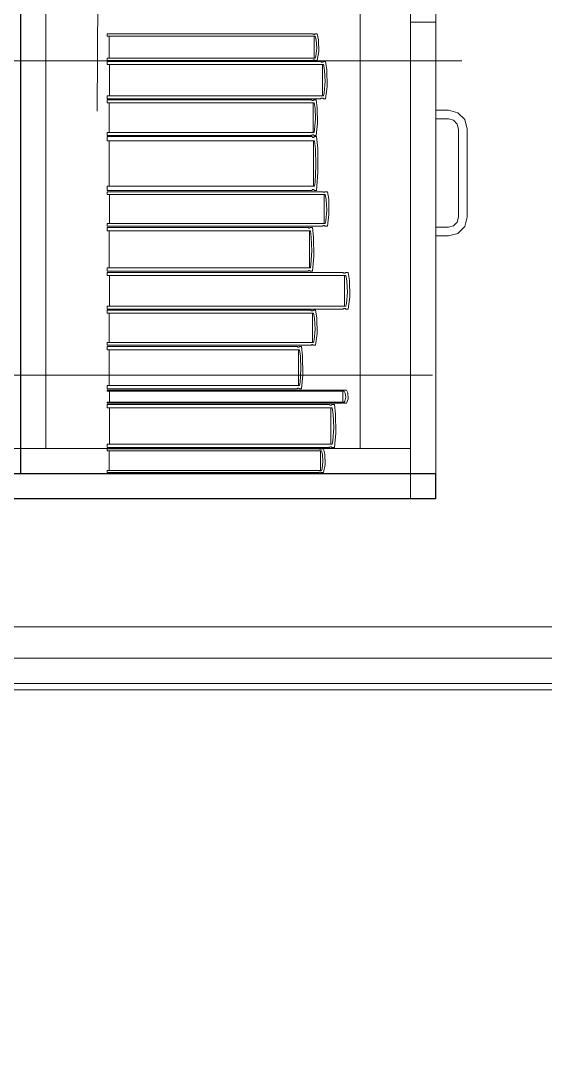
# Model space of a CAD drawing. Header units: inches. Extents: x -19 to 5698, y -728 to 92.
# Drawn here: x 105.718 to 106.135, y 29.403 to 30.232 of the extents above; entities that cross this region are included whole.
import ezdxf

# ---------------------------------------------------------------- set-up
doc = ezdxf.new("R2010")
doc.units = ezdxf.units.IN
doc.header["$MEASUREMENT"] = 0
doc.set_wipeout_variables(frame=1)
for name, pattern in [('HIDDEN', [0.375, 0.25, -0.125]), ('Hidden Line', [0.195611, 0.141111, -0.0545]), ('Punto & Raya', [0.65, 0.5, -0.075, 0, -0.075]), ('RAYITAS', [0.375, 0.25, -0.125]), ('Wipeout_Contour', [1, 0, -1])]:
    doc.linetypes.add(name, pattern=pattern)
for name, color, linetype, lineweight in [('00 conduct tomacorr', 120, 'HIDDEN', 30), ('T-TECHO-E', 150, 'Continuous', 20), ('TOMACORRIENTE', 22, 'RAYITAS', 9)]:
    doc.layers.add(name, color=color, linetype=linetype, lineweight=lineweight)
for name, color, linetype in [('02 _ ARQ _ ALB _ Ejes Generales', 251, 'Continuous'), ('02 _ ARQ _ ZON _ Espacio.3D', 7, 'Continuous'), ('08 _ STR _ EXT _ 09 Vigas', 251, 'Continuous'), ('Acabado - Muros', 7, 'Continuous'), ('Interior - Mobiliario', 7, 'Continuous')]:
    doc.layers.add(name, color=color, linetype=linetype)

# ---------------------------------------------------------------- blocks, each defined once
blk = doc.blocks.new('a')
at = {"layer": 'TOMACORRIENTE', "ltscale": 0.05}
h = blk.add_hatch(color=4, dxfattribs=at)
edge = h.paths.add_edge_path()
edge.add_arc((0, 0.0752), 0.02106, 0, 360)
at = {"layer": 'TOMACORRIENTE', "color": 4}
for p, q in [((-0.14553, 0.09625), (-0.0515, 0.09625)), ((-0.09851, 0.09625), (-0.09851, -0.09657)), ((0, 0.09625), (0, -0.09625)), ((0.06232, -0.09625), (0.06232, 0.09625))]:
    blk.add_line(p, q, dxfattribs=at)
blk.add_circle((0, 0.0752), 0.02106, dxfattribs=at)
blk = doc.blocks.new('CABLE 3FACE')
at = {"layer": 'T-TECHO-E', "rotation": 59.94170052614085}
blk.add_blockref('a', (0, 0), dxfattribs=at)

msp = doc.modelspace()

# ---------------------------------------------------------------- linework, layer by layer
at = {"layer": '02 _ ARQ _ ALB _ Ejes Generales', "color": 251, "linetype": 'Punto & Raya', "lineweight": 13, "true_color": 0x636466}
msp.add_line((98.34541, 29.95), (147.06999, 29.95), dxfattribs=at)
at = {"layer": '02 _ ARQ _ ZON _ Espacio.3D', "color": 254, "linetype": 'Continuous', "lineweight": 0, "flags": 128}
msp.add_lwpolyline([(109.06989, 39), (108.56989, 39), (108.56979, 39.75001), (103.77005, 39.75001), (103.77007, 39.4), (102.06999, 39.4), (102.07, 37.69997), (101.71999, 37.7005), (101.71999, 33.74998), (100.81998, 33.74998), (100.81998, 29.74999), (101.56999, 29.74999), (101.56999, 30.69998), (102.06999, 30.69998), (102.06999, 30.19998), (102.56999, 30.19998), (102.56999, 29.69998), (108.57, 29.7), (108.56999, 31.00019), (112.57002, 31.00007)], dxfattribs=at)
msp.add_lwpolyline([(100.82011, 17.4), (112.51999, 17.4), (112.52001, 29.69991), (100.81999, 29.7), (100.81999, 27.96534), (102.07, 27.96534), (102.07, 27.79017), (100.81999, 27.79017)], close=True, dxfattribs=at)
at = {"layer": '08 _ STR _ EXT _ 09 Vigas', "color": 251, "linetype": 'Hidden Line', "lineweight": 13, "true_color": 0x636466}
msp.add_line((102.06999, 30.2), (108.57, 30.2), dxfattribs=at)
at = {"layer": 'Interior - Mobiliario', "color": 175, "linetype": 'Continuous', "lineweight": 13}
for p, q in [((105.71804, 29.87165), (105.71804, 31.33165)), ((105.71804, 31.33165), (105.71804, 29.87165)), ((106.02804, 31.33165), (106.02804, 29.87165)), ((105.73804, 31.31165), (105.73804, 29.89165)), ((105.98804, 29.89165), (105.98804, 31.31165)), ((106.02804, 31.31165), (106.02804, 29.89165)), ((106.04804, 30.23065), (106.02804, 30.23065)), ((105.7867, 30.21959), (105.7867, 30.22127)), ((105.7867, 30.22127), (105.95016, 30.22127)), ((105.95016, 30.22127), (105.9503, 30.22116)), ((105.9503, 30.22116), (105.95051, 30.22104)), ((105.95051, 30.22104), (105.95074, 30.22096)), ((105.95074, 30.22096), (105.95099, 30.22092)), ((105.95099, 30.22092), (105.95123, 30.22093)), ((105.95123, 30.22093), (105.95148, 30.22098)), ((105.95148, 30.22098), (105.95171, 30.22106)), ((105.95171, 30.22106), (105.95192, 30.22119)), ((105.95192, 30.22119), (105.95201, 30.22127)), ((105.95201, 30.22127), (105.95383, 30.22127)), ((105.95383, 30.22127), (105.95474, 30.21666)), ((105.95216, 30.21959), (105.7867, 30.21959)), ((105.78837, 30.20191), (105.78837, 30.21959)), ((105.95132, 30.21959), (105.95132, 30.20191)), ((105.95292, 30.21644), (105.95216, 30.21959)), ((105.95335, 30.20996), (105.95292, 30.21644)), ((105.95474, 30.21666), (105.95495, 30.20725)), ((105.95265, 30.20351), (105.95335, 30.20996)), ((105.95495, 30.20725), (105.95383, 30.20023)), ((105.7867, 30.20023), (105.7867, 30.20191)), ((105.7867, 30.20191), (105.95216, 30.20191)), ((105.95016, 30.20023), (105.7867, 30.20023)), ((105.7867, 30.19688), (105.7867, 30.19923)), ((105.7867, 30.19923), (105.95664, 30.19923)), ((105.95871, 30.19688), (105.7867, 30.19688)), ((105.78843, 30.17214), (105.78843, 30.19688)), ((105.95025, 30.20031), (105.95016, 30.20023)), ((105.95046, 30.20044), (105.95025, 30.20031)), ((105.95069, 30.20053), (105.95046, 30.20044)), ((105.95093, 30.20058), (105.95069, 30.20053)), ((105.95118, 30.20058), (105.95093, 30.20058)), ((105.95142, 30.20054), (105.95118, 30.20058)), ((105.95166, 30.20046), (105.95142, 30.20054)), ((105.95187, 30.20034), (105.95166, 30.20046)), ((105.95201, 30.20023), (105.95187, 30.20034)), ((105.95383, 30.20023), (105.95201, 30.20023)), ((105.95216, 30.20191), (105.95265, 30.20351)), ((105.95664, 30.19923), (105.95678, 30.19907)), ((105.95678, 30.19907), (105.957, 30.19891)), ((105.957, 30.19891), (105.95725, 30.19879)), ((105.95725, 30.19879), (105.9575, 30.19874)), ((105.9575, 30.19874), (105.95776, 30.19875)), ((105.95776, 30.19875), (105.95801, 30.19881)), ((105.95784, 30.19688), (105.95784, 30.17214)), ((105.95801, 30.19881), (105.95825, 30.19894)), ((105.95825, 30.19894), (105.95847, 30.19912)), ((105.95847, 30.19912), (105.95856, 30.19923)), ((105.95856, 30.19923), (105.96045, 30.19923)), ((105.95951, 30.19247), (105.95871, 30.19688)), ((105.96045, 30.19923), (105.9614, 30.19277)), ((105.95995, 30.1834), (105.95951, 30.19247)), ((105.9614, 30.19277), (105.96162, 30.1796)), ((105.95923, 30.17437), (105.95995, 30.1834)), ((105.96162, 30.1796), (105.96045, 30.16978)), ((105.7867, 30.16978), (105.7867, 30.17214)), ((105.7867, 30.17214), (105.95871, 30.17214)), ((105.95871, 30.17214), (105.95923, 30.17437)), ((105.95664, 30.16978), (105.7867, 30.16978)), ((105.7867, 30.16653), (105.7867, 30.16878)), ((105.7867, 30.16878), (105.94924, 30.16878)), ((105.95123, 30.16653), (105.7867, 30.16653)), ((105.78836, 30.14287), (105.78836, 30.16653)), ((105.94924, 30.16878), (105.94938, 30.16863)), ((105.94938, 30.16863), (105.9496, 30.16847)), ((105.9496, 30.16847), (105.94983, 30.16836)), ((105.94983, 30.16836), (105.95007, 30.16831)), ((105.95007, 30.16831), (105.95031, 30.16832)), ((105.95031, 30.16832), (105.95055, 30.16838)), ((105.9504, 30.16653), (105.9504, 30.14287)), ((105.95055, 30.16838), (105.95078, 30.1685)), ((105.95078, 30.1685), (105.95099, 30.16867)), ((105.95099, 30.16867), (105.95109, 30.16878)), ((105.95109, 30.16878), (105.95289, 30.16878)), ((105.95199, 30.16231), (105.95123, 30.16653)), ((105.95289, 30.16878), (105.9538, 30.1626)), ((105.9538, 30.1626), (105.95401, 30.15001)), ((105.95673, 30.1699), (105.95664, 30.16978)), ((105.95695, 30.17007), (105.95673, 30.1699)), ((105.95719, 30.1702), (105.95695, 30.17007)), ((105.95744, 30.17027), (105.95719, 30.1702)), ((105.9577, 30.17027), (105.95744, 30.17027)), ((105.95795, 30.17022), (105.9577, 30.17027)), ((105.95819, 30.17011), (105.95795, 30.17022)), ((105.95842, 30.16994), (105.95819, 30.17011)), ((105.95856, 30.16978), (105.95842, 30.16994)), ((105.96045, 30.16978), (105.95856, 30.16978)), ((105.95242, 30.15364), (105.95199, 30.16231)), ((106.04804, 30.16065), (106.05804, 30.16065)), ((106.04804, 30.15365), (106.04804, 30.16065)), ((106.05804, 30.16065), (106.06554, 30.15864)), ((106.06554, 30.15864), (106.07103, 30.15315)), ((105.95172, 30.14501), (105.95242, 30.15364)), ((105.95401, 30.15001), (105.95289, 30.14062)), ((106.05804, 30.15365), (106.04804, 30.15365)), ((106.06204, 30.15258), (106.05804, 30.15365)), ((106.06497, 30.14965), (106.06204, 30.15258)), ((106.06604, 30.14565), (106.06497, 30.14965)), ((106.07103, 30.15315), (106.07304, 30.14565)), ((105.7867, 30.14062), (105.7867, 30.14287)), ((105.7867, 30.14287), (105.95123, 30.14287)), ((105.94924, 30.14062), (105.7867, 30.14062)), ((105.7867, 30.1362), (105.7867, 30.13962)), ((105.7867, 30.13962), (105.94954, 30.13962)), ((105.94934, 30.14073), (105.94924, 30.14062)), ((105.94955, 30.1409), (105.94934, 30.14073)), ((105.94954, 30.13962), (105.94968, 30.13939)), ((105.94977, 30.14102), (105.94955, 30.1409)), ((105.94968, 30.13939), (105.94989, 30.13914)), ((105.95001, 30.14108), (105.94977, 30.14102)), ((105.94989, 30.13914), (105.95012, 30.13898)), ((105.95026, 30.14109), (105.95001, 30.14108)), ((105.95012, 30.13898), (105.95037, 30.1389)), ((105.9505, 30.14104), (105.95026, 30.14109)), ((105.95037, 30.1389), (105.95061, 30.13891)), ((105.95073, 30.14093), (105.9505, 30.14104)), ((105.95061, 30.13891), (105.95085, 30.13901)), ((105.95095, 30.14077), (105.95073, 30.14093)), ((105.95085, 30.13901), (105.95108, 30.13919)), ((105.95109, 30.14062), (105.95095, 30.14077)), ((105.95108, 30.13919), (105.95129, 30.13945)), ((105.95289, 30.14062), (105.95109, 30.14062)), ((105.95123, 30.14287), (105.95172, 30.14501)), ((105.95129, 30.13945), (105.95138, 30.13962)), ((105.95138, 30.13962), (105.95319, 30.13962)), ((105.95319, 30.13962), (105.95411, 30.13024)), ((106.06604, 30.07565), (106.06604, 30.14565)), ((106.07304, 30.14565), (106.07304, 30.07565)), ((105.95153, 30.1362), (105.7867, 30.1362)), ((105.78836, 30.10029), (105.78836, 30.1362)), ((105.9507, 30.1362), (105.9507, 30.10029)), ((105.95229, 30.1298), (105.95153, 30.1362)), ((105.95272, 30.11664), (105.95229, 30.1298)), ((105.95411, 30.13024), (105.95431, 30.11113)), ((105.95202, 30.10354), (105.95272, 30.11664)), ((105.95431, 30.11113), (105.95319, 30.09687)), ((105.7867, 30.09687), (105.7867, 30.10029)), ((105.7867, 30.10029), (105.95153, 30.10029)), ((105.94954, 30.09687), (105.7867, 30.09687)), ((105.94963, 30.09704), (105.94954, 30.09687)), ((105.94984, 30.0973), (105.94963, 30.09704)), ((105.95007, 30.09748), (105.94984, 30.0973)), ((105.95031, 30.09758), (105.95007, 30.09748)), ((105.95056, 30.09759), (105.95031, 30.09758)), ((105.9508, 30.09751), (105.95056, 30.09759)), ((105.95103, 30.09735), (105.9508, 30.09751)), ((105.95125, 30.0971), (105.95103, 30.09735)), ((105.95138, 30.09687), (105.95125, 30.0971)), ((105.95319, 30.09687), (105.95138, 30.09687)), ((105.95153, 30.10029), (105.95202, 30.10354)), ((105.7867, 30.09368), (105.7867, 30.09587)), ((105.7867, 30.09587), (105.95805, 30.09587)), ((105.96014, 30.09368), (105.7867, 30.09368)), ((105.78845, 30.07069), (105.78845, 30.09368)), ((105.95805, 30.09587), (105.9582, 30.09573)), ((105.9582, 30.09573), (105.95842, 30.09557)), ((105.95842, 30.09557), (105.95867, 30.09547)), ((105.95867, 30.09547), (105.95892, 30.09542)), ((105.95892, 30.09542), (105.95918, 30.09542)), ((105.95918, 30.09542), (105.95943, 30.09549)), ((105.95927, 30.09368), (105.95927, 30.07069)), ((105.95943, 30.09549), (105.95967, 30.0956)), ((105.95967, 30.0956), (105.9599, 30.09577)), ((105.9599, 30.09577), (105.95999, 30.09587)), ((105.95999, 30.09587), (105.9619, 30.09587)), ((105.96095, 30.08958), (105.96014, 30.09368)), ((105.9614, 30.08116), (105.96095, 30.08958)), ((105.9619, 30.09587), (105.96286, 30.08987)), ((105.96286, 30.08987), (105.96307, 30.07763)), ((105.96066, 30.07276), (105.9614, 30.08116)), ((105.96014, 30.07069), (105.96066, 30.07276)), ((105.96307, 30.07763), (105.9619, 30.0685)), ((106.06204, 30.06872), (106.06497, 30.07165)), ((106.06497, 30.07165), (106.06604, 30.07565)), ((106.07304, 30.07565), (106.07103, 30.06815)), ((105.7867, 30.0685), (105.7867, 30.07069)), ((105.7867, 30.07069), (105.96014, 30.07069)), ((105.95805, 30.0685), (105.7867, 30.0685)), ((105.7867, 30.0647), (105.7867, 30.0675)), ((105.7867, 30.0675), (105.94636, 30.0675)), ((105.94831, 30.0647), (105.7867, 30.0647)), ((105.78833, 30.03538), (105.78833, 30.0647)), ((105.94636, 30.0675), (105.94649, 30.06731)), ((105.94649, 30.06731), (105.94671, 30.06711)), ((105.94671, 30.06711), (105.94693, 30.06698)), ((105.94693, 30.06698), (105.94717, 30.06691)), ((105.94717, 30.06691), (105.94741, 30.06692)), ((105.94741, 30.06692), (105.94765, 30.067)), ((105.94749, 30.0647), (105.94749, 30.03538)), ((105.94765, 30.067), (105.94787, 30.06715)), ((105.94787, 30.06715), (105.94808, 30.06736)), ((105.94808, 30.06736), (105.94817, 30.0675)), ((105.94817, 30.0675), (105.94994, 30.0675)), ((105.94906, 30.05947), (105.94831, 30.0647)), ((105.94994, 30.0675), (105.95084, 30.05984)), ((105.95815, 30.0686), (105.95805, 30.0685)), ((105.95837, 30.06877), (105.95815, 30.0686)), ((105.95861, 30.06888), (105.95837, 30.06877)), ((105.95886, 30.06895), (105.95861, 30.06888)), ((105.95912, 30.06895), (105.95886, 30.06895)), ((105.95938, 30.0689), (105.95912, 30.06895)), ((105.95962, 30.0688), (105.95938, 30.0689)), ((105.95985, 30.06864), (105.95962, 30.0688)), ((105.95999, 30.0685), (105.95985, 30.06864)), ((105.9619, 30.0685), (105.95999, 30.0685)), ((106.04804, 30.06765), (106.05804, 30.06765)), ((106.04804, 30.06065), (106.04804, 30.06765)), ((106.05804, 30.06765), (106.06204, 30.06872)), ((106.07103, 30.06815), (106.06554, 30.06266)), ((105.94948, 30.04873), (105.94906, 30.05947)), ((105.95084, 30.05984), (105.95104, 30.04423)), ((106.05804, 30.06065), (106.04804, 30.06065)), ((106.06554, 30.06266), (106.05804, 30.06065)), ((105.9488, 30.03803), (105.94948, 30.04873)), ((105.95104, 30.04423), (105.94994, 30.03259)), ((105.7867, 30.03259), (105.7867, 30.03538)), ((105.7867, 30.03538), (105.94831, 30.03538)), ((105.94636, 30.03259), (105.7867, 30.03259)), ((105.7867, 30.02927), (105.7867, 30.03159)), ((105.7867, 30.03159), (105.97419, 30.03159)), ((105.94645, 30.03272), (105.94636, 30.03259)), ((105.94666, 30.03293), (105.94645, 30.03272)), ((105.94688, 30.03308), (105.94666, 30.03293)), ((105.94712, 30.03316), (105.94688, 30.03308)), ((105.94736, 30.03317), (105.94712, 30.03316)), ((105.9476, 30.03311), (105.94736, 30.03317)), ((105.94782, 30.03297), (105.9476, 30.03311)), ((105.94803, 30.03277), (105.94782, 30.03297)), ((105.94817, 30.03259), (105.94803, 30.03277)), ((105.94994, 30.03259), (105.94817, 30.03259)), ((105.94831, 30.03538), (105.9488, 30.03803)), ((105.97419, 30.03159), (105.97435, 30.03143)), ((105.97435, 30.03143), (105.97459, 30.03127)), ((105.97459, 30.03127), (105.97486, 30.03115)), ((105.97486, 30.03115), (105.97514, 30.0311)), ((105.97514, 30.0311), (105.97542, 30.03111)), ((105.97542, 30.03111), (105.9757, 30.03117)), ((105.9757, 30.03117), (105.97596, 30.0313)), ((105.97596, 30.0313), (105.97621, 30.03147)), ((105.97621, 30.03147), (105.97631, 30.03159)), ((105.97631, 30.03159), (105.9784, 30.03159)), ((105.9784, 30.03159), (105.97944, 30.02523)), ((105.97648, 30.02927), (105.7867, 30.02927)), ((105.78861, 30.0049), (105.78861, 30.02927)), ((105.97552, 30.02927), (105.97552, 30.0049)), ((105.97736, 30.02492), (105.97648, 30.02927)), ((105.97785, 30.016), (105.97736, 30.02492)), ((105.97944, 30.02523), (105.97968, 30.01226)), ((105.97705, 30.0071), (105.97785, 30.016)), ((105.97648, 30.0049), (105.97705, 30.0071)), ((105.97968, 30.01226), (105.9784, 30.00258)), ((105.7867, 30.00258), (105.7867, 30.0049)), ((105.7867, 30.0049), (105.97648, 30.0049)), ((105.97419, 30.00258), (105.7867, 30.00258)), ((105.7867, 29.99937), (105.7867, 30.00158)), ((105.7867, 30.00158), (105.94887, 30.00158)), ((105.95085, 29.99937), (105.7867, 29.99937)), ((105.78835, 29.97607), (105.78835, 29.99937)), ((105.94887, 30.00158), (105.94901, 30.00144)), ((105.94901, 30.00144), (105.94922, 30.00128)), ((105.94922, 30.00128), (105.94945, 30.00117)), ((105.94945, 30.00117), (105.94969, 30.00112)), ((105.94969, 30.00112), (105.94994, 30.00113)), ((105.94994, 30.00113), (105.95018, 30.00119)), ((105.95002, 29.99937), (105.95002, 29.97607)), ((105.95018, 30.00119), (105.95041, 30.00131)), ((105.95041, 30.00131), (105.95062, 30.00148)), ((105.95062, 30.00148), (105.95071, 30.00158)), ((105.95071, 30.00158), (105.95251, 30.00158)), ((105.95161, 29.99521), (105.95085, 29.99937)), ((105.95251, 30.00158), (105.95342, 29.9955)), ((105.9743, 30.0027), (105.97419, 30.00258)), ((105.97454, 30.00287), (105.9743, 30.0027)), ((105.9748, 30.003), (105.97454, 30.00287)), ((105.97508, 30.00306), (105.9748, 30.003)), ((105.97536, 30.00307), (105.97508, 30.00306)), ((105.97564, 30.00302), (105.97536, 30.00307)), ((105.97591, 30.00291), (105.97564, 30.00302)), ((105.97615, 30.00274), (105.97591, 30.00291)), ((105.97631, 30.00258), (105.97615, 30.00274)), ((105.9784, 30.00258), (105.97631, 30.00258)), ((105.95204, 29.98667), (105.95161, 29.99521)), ((105.95342, 29.9955), (105.95362, 29.9831)), ((105.95134, 29.97817), (105.95204, 29.98667)), ((105.95362, 29.9831), (105.95251, 29.97385)), ((105.7867, 29.97385), (105.7867, 29.97607)), ((105.7867, 29.97607), (105.95085, 29.97607)), ((105.94887, 29.97385), (105.7867, 29.97385)), ((105.7867, 29.97015), (105.7867, 29.97285)), ((105.7867, 29.97285), (105.93787, 29.97285)), ((105.93787, 29.97285), (105.938, 29.97267)), ((105.938, 29.97267), (105.9382, 29.97247)), ((105.9382, 29.97247), (105.93841, 29.97235)), ((105.93841, 29.97235), (105.93864, 29.97228)), ((105.93864, 29.97228), (105.93887, 29.97229)), ((105.93887, 29.97229), (105.93909, 29.97237)), ((105.93909, 29.97237), (105.9393, 29.97251)), ((105.9393, 29.97251), (105.9395, 29.97272)), ((105.9395, 29.97272), (105.93958, 29.97285)), ((105.93958, 29.97285), (105.94126, 29.97285)), ((105.94126, 29.97285), (105.94211, 29.96546)), ((105.94896, 29.97396), (105.94887, 29.97385)), ((105.94917, 29.97412), (105.94896, 29.97396)), ((105.9494, 29.97424), (105.94917, 29.97412)), ((105.94964, 29.97431), (105.9494, 29.97424)), ((105.94989, 29.97431), (105.94964, 29.97431)), ((105.95013, 29.97426), (105.94989, 29.97431)), ((105.95036, 29.97416), (105.95013, 29.97426)), ((105.95057, 29.974), (105.95036, 29.97416)), ((105.95071, 29.97385), (105.95057, 29.974)), ((105.95251, 29.97385), (105.95071, 29.97385)), ((105.95085, 29.97607), (105.95134, 29.97817)), ((105.93972, 29.97015), (105.7867, 29.97015)), ((105.78824, 29.94184), (105.78824, 29.97015)), ((105.93894, 29.97015), (105.93894, 29.94184)), ((105.94043, 29.9651), (105.93972, 29.97015)), ((105.94082, 29.95473), (105.94043, 29.9651)), ((105.94211, 29.96546), (105.9423, 29.95038)), ((105.94018, 29.9444), (105.94082, 29.95473)), ((105.9423, 29.95038), (105.94126, 29.93914)), ((105.7867, 29.93914), (105.7867, 29.94184)), ((105.7867, 29.94184), (105.93972, 29.94184)), ((105.93787, 29.93914), (105.7867, 29.93914)), ((105.93796, 29.93927), (105.93787, 29.93914)), ((105.93815, 29.93948), (105.93796, 29.93927)), ((105.93836, 29.93962), (105.93815, 29.93948)), ((105.93859, 29.9397), (105.93836, 29.93962)), ((105.93882, 29.93971), (105.93859, 29.9397)), ((105.93904, 29.93965), (105.93882, 29.93971)), ((105.93926, 29.93952), (105.93904, 29.93965)), ((105.93946, 29.93932), (105.93926, 29.93952)), ((105.93958, 29.93914), (105.93946, 29.93932)), ((105.94126, 29.93914), (105.93958, 29.93914)), ((105.93972, 29.94184), (105.94018, 29.9444)), ((105.7867, 29.93731), (105.7867, 29.93814)), ((105.7867, 29.93814), (105.97283, 29.93814)), ((105.9751, 29.93731), (105.7867, 29.93731)), ((105.7886, 29.92859), (105.7886, 29.93731)), ((105.97283, 29.93814), (105.97298, 29.93809)), ((105.97298, 29.93809), (105.97323, 29.93803)), ((105.97323, 29.93803), (105.97349, 29.93799)), ((105.97349, 29.93799), (105.97377, 29.93797)), ((105.97377, 29.93797), (105.97405, 29.93797)), ((105.97405, 29.93797), (105.97433, 29.938)), ((105.97415, 29.93731), (105.97415, 29.92859)), ((105.97433, 29.938), (105.97459, 29.93804)), ((105.97459, 29.93804), (105.97483, 29.9381)), ((105.97483, 29.9381), (105.97494, 29.93814)), ((105.97494, 29.93814), (105.977, 29.93814)), ((105.97598, 29.93576), (105.9751, 29.93731)), ((105.97567, 29.92937), (105.97646, 29.93256)), ((105.97646, 29.93256), (105.97598, 29.93576)), ((105.977, 29.93814), (105.97805, 29.93587)), ((105.97828, 29.93122), (105.977, 29.92776)), ((105.97805, 29.93587), (105.97828, 29.93122)), ((105.7867, 29.92776), (105.7867, 29.92859)), ((105.7867, 29.92859), (105.9751, 29.92859)), ((105.97283, 29.92776), (105.7867, 29.92776)), ((105.7867, 29.92401), (105.7867, 29.92676)), ((105.7867, 29.92676), (105.96341, 29.92676)), ((105.96556, 29.92401), (105.7867, 29.92401)), ((105.7885, 29.89522), (105.7885, 29.92401)), ((105.96341, 29.92676), (105.96355, 29.92657)), ((105.96355, 29.92657), (105.96379, 29.92638)), ((105.96379, 29.92638), (105.96404, 29.92625)), ((105.96404, 29.92625), (105.9643, 29.92618)), ((105.9643, 29.92618), (105.96457, 29.92619)), ((105.96457, 29.92619), (105.96483, 29.92627)), ((105.96466, 29.92401), (105.96466, 29.89522)), ((105.96483, 29.92627), (105.96508, 29.92641)), ((105.96508, 29.92641), (105.96531, 29.92662)), ((105.96531, 29.92662), (105.96541, 29.92676)), ((105.96541, 29.92676), (105.96737, 29.92676)), ((105.96639, 29.91888), (105.96556, 29.92401)), ((105.96737, 29.92676), (105.96836, 29.91924)), ((105.97293, 29.9278), (105.97283, 29.92776)), ((105.97317, 29.92786), (105.97293, 29.9278)), ((105.97343, 29.9279), (105.97317, 29.92786)), ((105.97371, 29.92793), (105.97343, 29.9279)), ((105.97399, 29.92793), (105.97371, 29.92793)), ((105.97427, 29.92791), (105.97399, 29.92793)), ((105.97453, 29.92787), (105.97427, 29.92791)), ((105.97478, 29.92781), (105.97453, 29.92787)), ((105.97494, 29.92776), (105.97478, 29.92781)), ((105.977, 29.92776), (105.97494, 29.92776)), ((105.9751, 29.92859), (105.97567, 29.92937)), ((105.96685, 29.90833), (105.96639, 29.91888)), ((105.96836, 29.91924), (105.96858, 29.90391)), ((105.9661, 29.89782), (105.96685, 29.90833)), ((105.96556, 29.89522), (105.9661, 29.89782)), ((105.96858, 29.90391), (105.96737, 29.89248)), ((105.73804, 29.89165), (105.69804, 29.89165)), ((105.98804, 29.89165), (105.73804, 29.89165)), ((105.7867, 29.89248), (105.7867, 29.89522)), ((105.7867, 29.89522), (105.96556, 29.89522)), ((105.96341, 29.89248), (105.7867, 29.89248)), ((105.7867, 29.88998), (105.7867, 29.89148)), ((105.7867, 29.89148), (105.95506, 29.89148)), ((105.95712, 29.88998), (105.7867, 29.88998)), ((105.95506, 29.89148), (105.9552, 29.89138)), ((105.9552, 29.89138), (105.95542, 29.89127)), ((105.95542, 29.89127), (105.95567, 29.8912)), ((105.95567, 29.8912), (105.95592, 29.89117)), ((105.95592, 29.89117), (105.95617, 29.89117)), ((105.95617, 29.89117), (105.95642, 29.89122)), ((105.95642, 29.89122), (105.95665, 29.89129)), ((105.95665, 29.89129), (105.95687, 29.89141)), ((105.95687, 29.89141), (105.95697, 29.89148)), ((105.95697, 29.89148), (105.95884, 29.89148)), ((105.95791, 29.88716), (105.95712, 29.88998)), ((105.95884, 29.89148), (105.95978, 29.88735)), ((105.96351, 29.89262), (105.96341, 29.89248)), ((105.96373, 29.89282), (105.96351, 29.89262)), ((105.96398, 29.89297), (105.96373, 29.89282)), ((105.96424, 29.89305), (105.96398, 29.89297)), ((105.96451, 29.89306), (105.96424, 29.89305)), ((105.96477, 29.89299), (105.96451, 29.89306)), ((105.96502, 29.89286), (105.96477, 29.89299)), ((105.96526, 29.89267), (105.96502, 29.89286)), ((105.96541, 29.89248), (105.96526, 29.89267)), ((105.96737, 29.89248), (105.96541, 29.89248)), ((106.02804, 29.89165), (105.98804, 29.89165)), ((105.95835, 29.88136), (105.95791, 29.88716)), ((105.95978, 29.88735), (105.96, 29.87893)), ((105.71804, 29.87165), (105.69804, 29.87165)), ((106.02804, 29.87165), (105.71804, 29.87165))]:
    msp.add_line(p, q, dxfattribs=at)
at = {"layer": 'Interior - Mobiliario', "color": 175, "linetype": 'Continuous', "lineweight": 30}
for q in [(105.71804, 31.33165), (105.69804, 29.87165)]:
    msp.add_line((105.71804, 29.87165), q, dxfattribs=at)

# ---------------------------------------------------------------- block references
at = {"layer": '00 conduct tomacorr', "xscale": 1.47256122672843, "yscale": 1.47256122672843, "zscale": 1.47256122672843, "rotation": 299.7894777823319}
msp.add_blockref('CABLE 3FACE', (105.68772, 30.30208), dxfattribs=at)

# ---------------------------------------------------------------- next in the draw order: wipeouts: each hides what was drawn before it
at = {"color": 254, "linetype": 'Wipeout_Contour', "lineweight": 0, "ltscale": 4913.906819}
msp.add_wipeout([(105.62, 29.75), (105.62, 29.7), (107.7535, 29.7), (107.7535, 29.733), (107.77, 29.733), (107.77, 29.75)], dxfattribs=at).dxf.layer = 'Acabado - Muros'
at = {"color": 254, "linetype": 'Wipeout_Contour', "lineweight": 0, "ltscale": 3271.909815}
msp.add_wipeout([(106.04804, 29.87165), (105.69804, 29.87165), (105.69804, 29.85165), (106.04804, 29.85165)], dxfattribs=at).dxf.layer = 'Interior - Mobiliario'

# ---------------------------------------------------------------- next in the draw order: linework, layer by layer
at = {"layer": '08 _ STR _ EXT _ 09 Vigas', "color": 251, "linetype": 'Hidden Line', "lineweight": 13, "true_color": 0x636466}
msp.add_line((102.06999, 29.7), (122.56999, 29.7), dxfattribs=at)
at = {"layer": 'Acabado - Muros', "color": 251, "linetype": 'Continuous', "lineweight": 13, "flags": 128}
for points in [[(105.62, 29.75), (107.77, 29.75), (108.47, 29.75)], [(105.62, 29.7), (107.7535, 29.7)]]:
    msp.add_lwpolyline(points, dxfattribs=at)
at = {"layer": 'Interior - Mobiliario', "color": 175, "linetype": 'Continuous', "lineweight": 13}
for p, q in [((106.04804, 29.85165), (106.04804, 31.35165)), ((105.71804, 29.87165), (105.71804, 31.33165)), ((105.71804, 29.87165), (105.71804, 31.33165)), ((105.71804, 29.87165), (105.71804, 31.33165)), ((106.02804, 31.33165), (106.02804, 29.87165)), ((106.02804, 31.33165), (106.02804, 29.87165)), ((106.04804, 31.33165), (106.04804, 29.87165)), ((106.04804, 31.33165), (106.04804, 29.87165)), ((106.02804, 29.87165), (106.02804, 30.23065)), ((106.04804, 29.87165), (106.04804, 30.23065)), ((105.78842, 29.87416), (105.78842, 29.88998)), ((105.95626, 29.88998), (105.95626, 29.87416)), ((106.02804, 29.89165), (106.02804, 29.85165)), ((105.95763, 29.87559), (105.95835, 29.88136)), ((105.7867, 29.87265), (105.7867, 29.87416)), ((105.7867, 29.87416), (105.95712, 29.87416)), ((105.95506, 29.87265), (105.7867, 29.87265)), ((105.95516, 29.87272), (105.95506, 29.87265)), ((105.95537, 29.87284), (105.95516, 29.87272)), ((105.95561, 29.87292), (105.95537, 29.87284)), ((105.95586, 29.87296), (105.95561, 29.87292)), ((105.95611, 29.87297), (105.95586, 29.87296)), ((105.95636, 29.87293), (105.95611, 29.87297)), ((105.9566, 29.87286), (105.95636, 29.87293)), ((105.95683, 29.87275), (105.9566, 29.87286)), ((105.95697, 29.87265), (105.95683, 29.87275)), ((105.95884, 29.87265), (105.95697, 29.87265)), ((105.95712, 29.87416), (105.95763, 29.87559)), ((105.96, 29.87893), (105.95884, 29.87265)), ((105.69804, 29.87165), (106.04804, 29.87165)), ((106.04804, 29.87165), (105.69804, 29.87165)), ((106.04804, 29.87165), (105.71804, 29.87165)), ((106.02804, 29.87165), (105.71804, 29.87165)), ((106.02804, 29.87165), (105.71804, 29.87165)), ((106.04804, 29.87165), (106.02804, 29.87165)), ((106.04804, 29.87165), (106.04804, 29.85165)), ((106.04804, 29.85165), (105.69804, 29.85165)), ((106.02804, 29.85165), (105.69804, 29.85165)), ((105.69804, 29.85165), (106.04804, 29.85165))]:
    msp.add_line(p, q, dxfattribs=at)
at = {"layer": 'Interior - Mobiliario', "color": 175, "linetype": 'Continuous', "lineweight": 30}
for p, q in [((106.04804, 29.87165), (105.69804, 29.87165)), ((106.04804, 29.85165), (106.04804, 29.87165)), ((106.04804, 29.85165), (105.69804, 29.85165))]:
    msp.add_line(p, q, dxfattribs=at)

# ---------------------------------------------------------------- next in the draw order: wipeouts: each hides what was drawn before it
at = {"color": 254, "linetype": 'Wipeout_Contour', "lineweight": 0, "ltscale": 3275.141063}
msp.add_wipeout([(107.7535, 29.705), (107.7535, 29.725), (105.62, 29.725), (105.62, 29.705)], dxfattribs=at).dxf.layer = 'Acabado - Muros'

# ---------------------------------------------------------------- next in the draw order: linework, layer by layer
at = {"layer": 'Acabado - Muros', "color": 7, "linetype": 'Continuous', "lineweight": 13, "flags": 128}
msp.add_lwpolyline([(107.7535, 29.705), (107.7535, 29.725), (105.62, 29.725), (105.62, 29.705)], close=True, dxfattribs=at)

doc.saveas('drawing.dxf')
